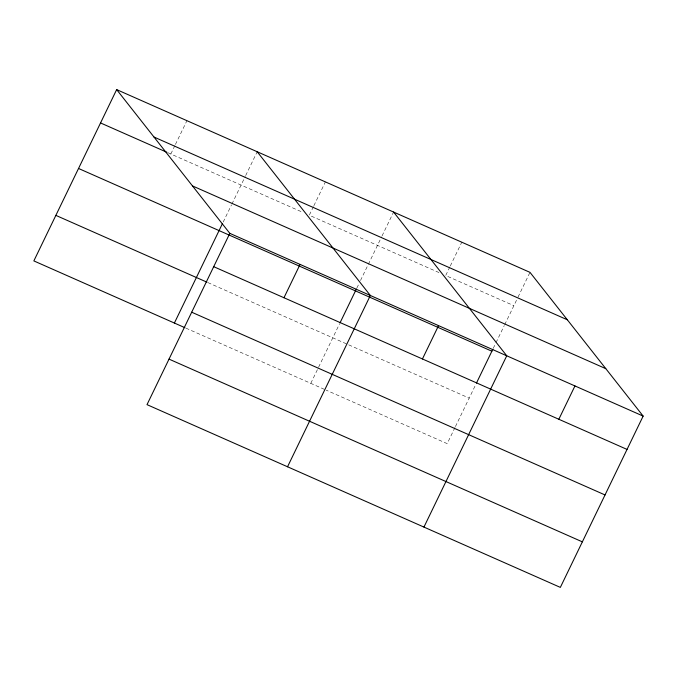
<?xml version="1.0" encoding="UTF-8"?>
<svg xmlns="http://www.w3.org/2000/svg" width="677" height="677" viewBox="0 0 677 677"><rect width="100%" height="100%" fill="white"/><g stroke="black" fill="none" stroke-linecap="round" stroke-linejoin="round"><path stroke-width="0.51" stroke-dasharray="3.38 2.54" d="M170.816 154.009L174.954 145.437M175.419 144.48L186.928 120.684M223.198 222.064L231.449 204.987M231.906 204.039L245.226 176.502M245.683 175.546L257.192 151.75M313.426 206.654L309.279 215.227L438.958 272.56M313.883 205.706L325.392 181.901M310.785 383.343L318.122 368.17M318.579 367.222L339.6 323.741M356.847 288.063L358.683 284.264M360.511 280.473L367.848 265.299M368.313 264.352L381.625 236.806M382.082 235.858L393.591 212.053M449.824 266.958L445.678 275.531L513.885 305.682M450.281 266.01L461.79 242.205M454.978 427.525L447.184 443.647L326.153 390.138M455.435 426.578L475.999 384.045M493.245 348.367L495.539 343.62M495.996 342.672L504.255 325.603M504.712 324.655L517.567 298.066M518.023 297.11L529.989 272.357M167.93 152.731L302.56 212.248M207.924 282.605L469.195 398.118M185.913 328.133L325.197 389.715"/><path stroke-width="1.02" d="M116.656 89.609L229.816 233.353L147.011 404.643L560.344 587.391L643.15 416.093L529.989 272.357L116.656 89.609L33.85 260.907L184.948 327.71M174.387 323.039L222.276 223.96M283.968 297.745L300.08 264.419M340.049 322.802L356.39 289.011M287.539 466.775L370.353 295.485L257.192 151.75M422.44 358.962L438.552 325.637M476.447 383.106L492.788 349.315M423.946 527.078L506.751 355.789L393.591 212.053M558.838 419.266L574.951 385.941M154.001 137.05L567.334 319.789M100.543 122.943L166.965 152.3M192.471 185.913L605.805 368.66M229.816 233.353L643.15 416.093M78.54 168.471L491.874 351.211M213.704 266.679L627.037 449.418M55.861 215.379L206.959 282.182M191.693 312.207L605.026 494.946M169.022 359.115L582.355 541.854"/></g></svg>
